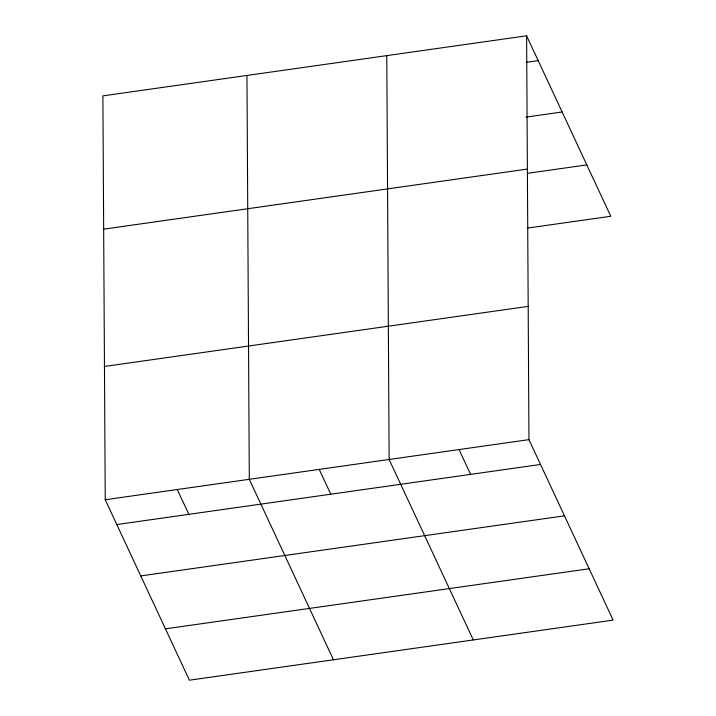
<?xml version="1.0" encoding="UTF-8"?>
<svg xmlns="http://www.w3.org/2000/svg" width="716" height="716" viewBox="0 0 716 716"><rect width="100%" height="100%" fill="white"/><g stroke="black" fill="none" stroke-linecap="round" stroke-linejoin="round"><path stroke-width="1.07" d="M526.609 35.8L102.889 95.881L105.234 499.732L189.391 680.2L613.111 620.119L528.954 439.651L526.609 35.8L610.766 216.268L527.737 228.037M526.162 62.319L538.181 60.618M526.081 117.093L562.132 111.982M103.668 229.156L527.379 169.074M527.817 173.272L586.807 164.904M104.464 366.458L528.184 306.376M105.234 499.732L528.954 439.651M116.806 524.551L540.526 464.469M140.766 575.915L564.477 515.833M165.441 628.836L589.161 568.755M459.046 449.567L470.618 474.386M473.285 639.943L389.128 459.475L386.783 55.624M319.211 469.392L330.792 494.21M333.459 659.776L249.302 479.308L246.957 75.457M177.273 489.52L188.845 514.339"/></g></svg>
